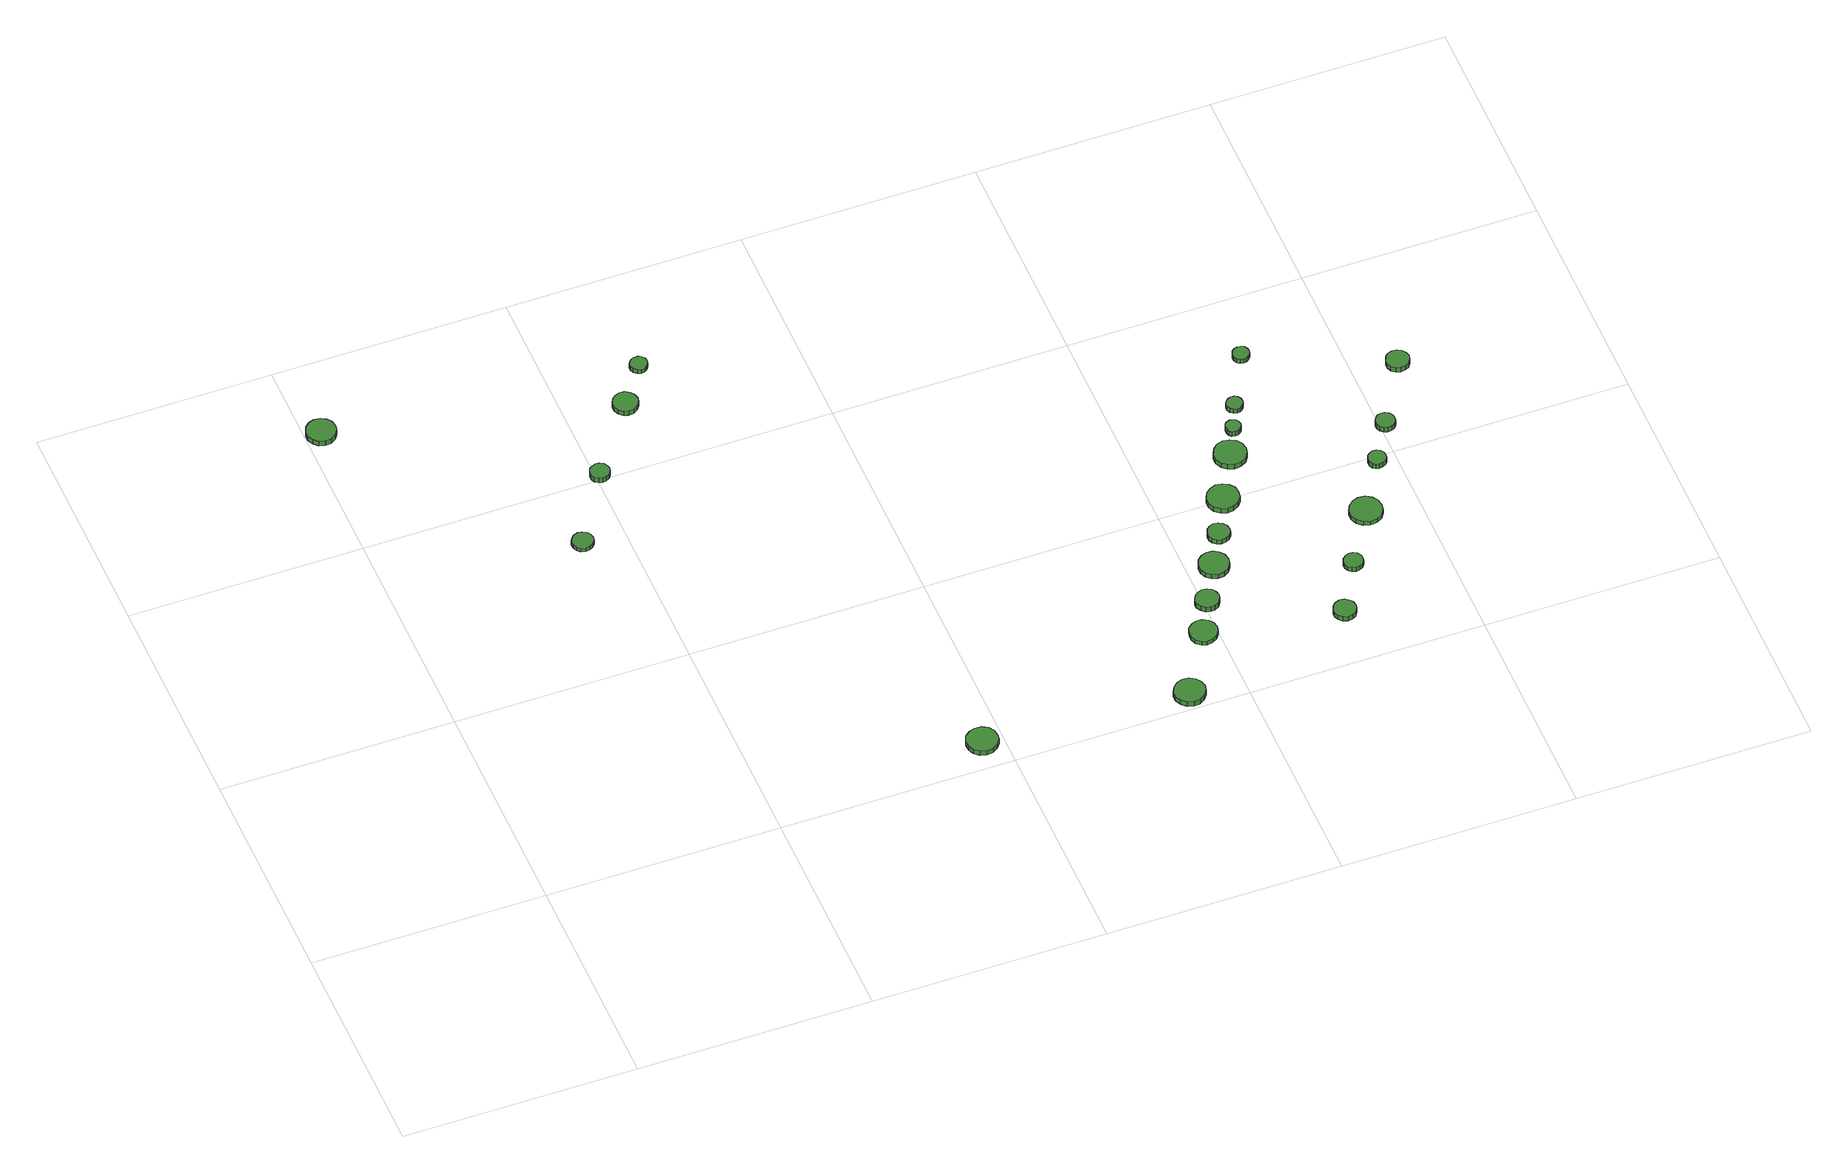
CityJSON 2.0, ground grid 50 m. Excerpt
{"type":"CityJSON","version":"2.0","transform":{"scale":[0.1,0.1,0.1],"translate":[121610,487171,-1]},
"CityObjects":{
"tree1":{"type":"SolitaryVegetationObject","attributes":{"function":"something"},"geometry":[{"type":"MultiSurface","lod":"1","boundaries":[[[0,1,2,3,4,5,6,7,8,9,10,11,12,13,14]],[[15,16,17,18,19,20,21,22,23,24,25,26,27,28,29]],[[0,29,28,1]],[[1,28,27,2]],[[2,27,26,3]],[[3,26,25,4]],[[4,25,24,5]],[[5,24,23,6]],[[6,23,22,7]],[[7,22,21,8]],[[8,21,20,9]],[[9,20,19,10]],[[10,19,18,11]],[[11,18,17,12]],[[12,17,16,13]],[[13,16,15,14]],[[14,15,29,0]]]}]},
"tree2":{"type":"SolitaryVegetationObject","attributes":{"function":"something"},"geometry":[{"type":"MultiSurface","lod":"1","boundaries":[[[30,31,32,33,34,35,36,37,38,39,40,41,42,43,44]],[[45,46,47,48,49,50,51,52,53,54,55,56,57,58,59]],[[30,59,58,31]],[[31,58,57,32]],[[32,57,56,33]],[[33,56,55,34]],[[34,55,54,35]],[[35,54,53,36]],[[36,53,52,37]],[[37,52,51,38]],[[38,51,50,39]],[[39,50,49,40]],[[40,49,48,41]],[[41,48,47,42]],[[42,47,46,43]],[[43,46,45,44]],[[44,45,59,30]]]}]},
"tree3":{"type":"SolitaryVegetationObject","attributes":{"function":"something"},"geometry":[{"type":"MultiSurface","lod":"1","boundaries":[[[60,61,62,63,64,65,66,67,68,69,70,71,72,73,74]],[[75,76,77,78,79,80,81,82,83,84,85,86,87,88,89]],[[60,89,88,61]],[[61,88,87,62]],[[62,87,86,63]],[[63,86,85,64]],[[64,85,84,65]],[[65,84,83,66]],[[66,83,82,67]],[[67,82,81,68]],[[68,81,80,69]],[[69,80,79,70]],[[70,79,78,71]],[[71,78,77,72]],[[72,77,76,73]],[[73,76,75,74]],[[74,75,89,60]]]}]},
"tree4":{"type":"SolitaryVegetationObject","attributes":{"function":"something"},"geometry":[{"type":"MultiSurface","lod":"1","boundaries":[[[90,91,92,93,94,95,96,97,98,99,100,101,102,103,104]],[[105,106,107,108,109,110,111,112,113,114,115,116,117,118,119]],[[90,119,118,91]],[[91,118,117,92]],[[92,117,116,93]],[[93,116,115,94]],[[94,115,114,95]],[[95,114,113,96]],[[96,113,112,97]],[[97,112,111,98]],[[98,111,110,99]],[[99,110,109,100]],[[100,109,108,101]],[[101,108,107,102]],[[102,107,106,103]],[[103,106,105,104]],[[104,105,119,90]]]}]},
"tree5":{"type":"SolitaryVegetationObject","attributes":{"function":"something"},"geometry":[{"type":"MultiSurface","lod":"1","boundaries":[[[120,121,122,123,124,125,126,127,128,129,130,131,132,133,134]],[[135,136,137,138,139,140,141,142,143,144,145,146,147,148,149]],[[120,149,148,121]],[[121,148,147,122]],[[122,147,146,123]],[[123,146,145,124]],[[124,145,144,125]],[[125,144,143,126]],[[126,143,142,127]],[[127,142,141,128]],[[128,141,140,129]],[[129,140,139,130]],[[130,139,138,131]],[[131,138,137,132]],[[132,137,136,133]],[[133,136,135,134]],[[134,135,149,120]]]}]},
"tree6":{"type":"SolitaryVegetationObject","attributes":{"function":"something"},"geometry":[{"type":"MultiSurface","lod":"1","boundaries":[[[150,151,152,153,154,155,156,157,158,159,160,161,162,163,164]],[[165,166,167,168,169,170,171,172,173,174,175,176,177,178,179]],[[150,179,178,151]],[[151,178,177,152]],[[152,177,176,153]],[[153,176,175,154]],[[154,175,174,155]],[[155,174,173,156]],[[156,173,172,157]],[[157,172,171,158]],[[158,171,170,159]],[[159,170,169,160]],[[160,169,168,161]],[[161,168,167,162]],[[162,167,166,163]],[[163,166,165,164]],[[164,165,179,150]]]}]},
"tree7":{"type":"SolitaryVegetationObject","attributes":{"function":"something"},"geometry":[{"type":"MultiSurface","lod":"1","boundaries":[[[180,181,182,183,184,185,186,187,188,189,190,191,192,193,194]],[[195,196,197,198,199,200,201,202,203,204,205,206,207,208,209]],[[180,209,208,181]],[[181,208,207,182]],[[182,207,206,183]],[[183,206,205,184]],[[184,205,204,185]],[[185,204,203,186]],[[186,203,202,187]],[[187,202,201,188]],[[188,201,200,189]],[[189,200,199,190]],[[190,199,198,191]],[[191,198,197,192]],[[192,197,196,193]],[[193,196,195,194]],[[194,195,209,180]]]}]},
"tree8":{"type":"SolitaryVegetationObject","attributes":{"function":"something"},"geometry":[{"type":"MultiSurface","lod":"1","boundaries":[[[210,211,212,213,214,215,216,217,218,219,220,221,222,223,224]],[[225,226,227,228,229,230,231,232,233,234,235,236,237,238,239]],[[210,239,238,211]],[[211,238,237,212]],[[212,237,236,213]],[[213,236,235,214]],[[214,235,234,215]],[[215,234,233,216]],[[216,233,232,217]],[[217,232,231,218]],[[218,231,230,219]],[[219,230,229,220]],[[220,229,228,221]],[[221,228,227,222]],[[222,227,226,223]],[[223,226,225,224]],[[224,225,239,210]]]}]},
"tree9":{"type":"SolitaryVegetationObject","attributes":{"function":"something"},"geometry":[{"type":"MultiSurface","lod":"1","boundaries":[[[240,241,242,243,244,245,246,247,248,249,250,251,252,253,254]],[[255,256,257,258,259,260,261,262,263,264,265,266,267,268,269]],[[240,269,268,241]],[[241,268,267,242]],[[242,267,266,243]],[[243,266,265,244]],[[244,265,264,245]],[[245,264,263,246]],[[246,263,262,247]],[[247,262,261,248]],[[248,261,260,249]],[[249,260,259,250]],[[250,259,258,251]],[[251,258,257,252]],[[252,257,256,253]],[[253,256,255,254]],[[254,255,269,240]]]}]},
"tree10":{"type":"SolitaryVegetationObject","attributes":{"function":"something"},"geometry":[{"type":"MultiSurface","lod":"1","boundaries":[[[270,271,272,273,274,275,276,277,278,279,280,281,282,283,284]],[[285,286,287,288,289,290,291,292,293,294,295,296,297,298,299]],[[270,299,298,271]],[[271,298,297,272]],[[272,297,296,273]],[[273,296,295,274]],[[274,295,294,275]],[[275,294,293,276]],[[276,293,292,277]],[[277,292,291,278]],[[278,291,290,279]],[[279,290,289,280]],[[280,289,288,281]],[[281,288,287,282]],[[282,287,286,283]],[[283,286,285,284]],[[284,285,299,270]]]}]},
"tree11":{"type":"SolitaryVegetationObject","attributes":{"function":"something"},"geometry":[{"type":"MultiSurface","lod":"1","boundaries":[[[300,301,302,303,304,305,306,307,308,309,310,311,312,313,314]],[[315,316,317,318,319,320,321,322,323,324,325,326,327,328,329]],[[300,329,328,301]],[[301,328,327,302]],[[302,327,326,303]],[[303,326,325,304]],[[304,325,324,305]],[[305,324,323,306]],[[306,323,322,307]],[[307,322,321,308]],[[308,321,320,309]],[[309,320,319,310]],[[310,319,318,311]],[[311,318,317,312]],[[312,317,316,313]],[[313,316,315,314]],[[314,315,329,300]]]}]},
"tree12":{"type":"SolitaryVegetationObject","attributes":{"function":"something"},"geometry":[{"type":"MultiSurface","lod":"1","boundaries":[[[330,331,332,333,334,335,336,337,338,339,340,341,342,343,344]],[[345,346,347,348,349,350,351,352,353,354,355,356,357,358,359]],[[330,359,358,331]],[[331,358,357,332]],[[332,357,356,333]],[[333,356,355,334]],[[334,355,354,335]],[[335,354,353,336]],[[336,353,352,337]],[[337,352,351,338]],[[338,351,350,339]],[[339,350,349,340]],[[340,349,348,341]],[[341,348,347,342]],[[342,347,346,343]],[[343,346,345,344]],[[344,345,359,330]]]}]},
"tree13":{"type":"SolitaryVegetationObject","attributes":{"function":"something"},"geometry":[{"type":"MultiSurface","lod":"1","boundaries":[[[360,361,362,363,364,365,366,367,368,369,370,371,372,373,374]],[[375,376,377,378,379,380,381,382,383,384,385,386,387,388,389]],[[360,389,388,361]],[[361,388,387,362]],[[362,387,386,363]],[[363,386,385,364]],[[364,385,384,365]],[[365,384,383,366]],[[366,383,382,367]],[[367,382,381,368]],[[368,381,380,369]],[[369,380,379,370]],[[370,379,378,371]],[[371,378,377,372]],[[372,377,376,373]],[[373,376,375,374]],[[374,375,389,360]]]}]},
"tree14":{"type":"SolitaryVegetationObject","attributes":{"function":"something"},"geometry":[{"type":"MultiSurface","lod":"1","boundaries":[[[390,391,392,393,394,395,396,397,398,399,400,401,402,403,404]],[[405,406,407,408,409,410,411,412,413,414,415,416,417,418,419]],[[390,419,418,391]],[[391,418,417,392]],[[392,417,416,393]],[[393,416,415,394]],[[394,415,414,395]],[[395,414,413,396]],[[396,413,412,397]],[[397,412,411,398]],[[398,411,410,399]],[[399,410,409,400]],[[400,409,408,401]],[[401,408,407,402]],[[402,407,406,403]],[[403,406,405,404]],[[404,405,419,390]]]}]},
"tree15":{"type":"SolitaryVegetationObject","attributes":{"function":"something"},"geometry":[{"type":"MultiSurface","lod":"1","boundaries":[[[420,421,422,423,424,425,426,427,428,429,430,431,432,433,434]],[[435,436,437,438,439,440,441,442,443,444,445,446,447,448,449]],[[420,449,448,421]],[[421,448,447,422]],[[422,447,446,423]],[[423,446,445,424]],[[424,445,444,425]],[[425,444,443,426]],[[426,443,442,427]],[[427,442,441,428]],[[428,441,440,429]],[[429,440,439,430]],[[430,439,438,431]],[[431,438,437,432]],[[432,437,436,433]],[[433,436,435,434]],[[434,435,449,420]]]}]},
"tree16":{"type":"SolitaryVegetationObject","attributes":{"function":"something"},"geometry":[{"type":"MultiSurface","lod":"1","boundaries":[[[450,451,452,453,454,455,456,457,458,459,460,461,462,463,464]],[[465,466,467,468,469,470,471,472,473,474,475,476,477,478,479]],[[450,479,478,451]],[[451,478,477,452]],[[452,477,476,453]],[[453,476,475,454]],[[454,475,474,455]],[[455,474,473,456]],[[456,473,472,457]],[[457,472,471,458]],[[458,471,470,459]],[[459,470,469,460]],[[460,469,468,461]],[[461,468,467,462]],[[462,467,466,463]],[[463,466,465,464]],[[464,465,479,450]]]}]},
"tree17":{"type":"SolitaryVegetationObject","attributes":{"function":"something"},"geometry":[{"type":"MultiSurface","lod":"1","boundaries":[[[480,481,482,483,484,485,486,487,488,489,490,491,492,493,494]],[[495,496,497,498,499,500,501,502,503,504,505,506,507,508,509]],[[480,509,508,481]],[[481,508,507,482]],[[482,507,506,483]],[[483,506,505,484]],[[484,505,504,485]],[[485,504,503,486]],[[486,503,502,487]],[[487,502,501,488]],[[488,501,500,489]],[[489,500,499,490]],[[490,499,498,491]],[[491,498,497,492]],[[492,497,496,493]],[[493,496,495,494]],[[494,495,509,480]]]}]},
"tree18":{"type":"SolitaryVegetationObject","attributes":{"function":"something"},"geometry":[{"type":"MultiSurface","lod":"1","boundaries":[[[510,511,512,513,514,515,516,517,518,519,520,521,522,523,524]],[[525,526,527,528,529,530,531,532,533,534,535,536,537,538,539]],[[510,539,538,511]],[[511,538,537,512]],[[512,537,536,513]],[[513,536,535,514]],[[514,535,534,515]],[[515,534,533,516]],[[516,533,532,517]],[[517,532,531,518]],[[518,531,530,519]],[[519,530,529,520]],[[520,529,528,521]],[[521,528,527,522]],[[522,527,526,523]],[[523,526,525,524]],[[524,525,539,510]]]}]},
"tree19":{"type":"SolitaryVegetationObject","attributes":{"function":"something"},"geometry":[{"type":"MultiSurface","lod":"1","boundaries":[[[540,541,542,543,544,545,546,547,548,549,550,551,552,553,554]],[[555,556,557,558,559,560,561,562,563,564,565,566,567,568,569]],[[540,569,568,541]],[[541,568,567,542]],[[542,567,566,543]],[[543,566,565,544]],[[544,565,564,545]],[[545,564,563,546]],[[546,563,562,547]],[[547,562,561,548]],[[548,561,560,549]],[[549,560,559,550]],[[550,559,558,551]],[[551,558,557,552]],[[552,557,556,553]],[[553,556,555,554]],[[554,555,569,540]]]}]},
"tree20":{"type":"SolitaryVegetationObject","attributes":{"function":"something"},"geometry":[{"type":"MultiSurface","lod":"1","boundaries":[[[570,571,572,573,574,575,576,577,578,579,580,581,582,583,584]],[[585,586,587,588,589,590,591,592,593,594,595,596,597,598,599]],[[570,599,598,571]],[[571,598,597,572]],[[572,597,596,573]],[[573,596,595,574]],[[574,595,594,575]],[[575,594,593,576]],[[576,593,592,577]],[[577,592,591,578]],[[578,591,590,579]],[[579,590,589,580]],[[580,589,588,581]],[[581,588,587,582]],[[582,587,586,583]],[[583,586,585,584]],[[584,585,599,570]]]}]},
"tree21":{"type":"SolitaryVegetationObject","attributes":{"function":"something"},"geometry":[{"type":"MultiSurface","lod":"1","boundaries":[[[600,601,602,603,604,605,606,607,608,609,610,611,612,613,614]],[[615,616,617,618,619,620,621,622,623,624,625,626,627,628,629]],[[600,629,628,601]],[[601,628,627,602]],[[602,627,626,603]],[[603,626,625,604]],[[604,625,624,605]],[[605,624,623,606]],[[606,623,622,607]],[[607,622,621,608]],[[608,621,620,609]],[[609,620,619,610]],[[610,619,618,611]],[[611,618,617,612]],[[612,617,616,613]],[[613,616,615,614]],[[614,615,629,600]]]}]},
"tree22":{"type":"SolitaryVegetationObject","attributes":{"function":"something"},"geometry":[{"type":"MultiSurface","lod":"1","boundaries":[[[630,631,632,633,634,635,636,637,638,639,640,641,642,643,644]],[[645,646,647,648,649,650,651,652,653,654,655,656,657,658,659]],[[630,659,658,631]],[[631,658,657,632]],[[632,657,656,633]],[[633,656,655,634]],[[634,655,654,635]],[[635,654,653,636]],[[636,653,652,637]],[[637,652,651,638]],[[638,651,650,639]],[[639,650,649,640]],[[640,649,648,641]],[[641,648,647,642]],[[642,647,646,643]],[[643,646,645,644]],[[644,645,659,630]]]}]}
},
"vertices":[
[62,1310,24],[60,1323,24],[52,1333,24],[41,1339,24],[28,1341,24],[16,1337,24],[6,1328,24],[1,1316,24],[1,1303,24],[6,1292,24],[16,1283,24],[28,1279,24],[41,1280,24],[52,1287,24],[60,1297,24],[60,1297,11],[52,1287,11],[41,1280,11],[28,1279,11],[16,1283,11],[6,1292,11],[1,1303,11],[1,1316,11],[6,1328,11],[16,1337,11],[28,1341,11],[41,1339,11],[52,1333,11],[60,1323,11],[62,1310,11],
[433,852,16],[431,861,16],[425,869,16],[417,874,16],[408,875,16],[399,872,16],[392,865,16],[388,857,16],[388,848,16],[392,839,16],[399,833,16],[408,830,16],[417,831,16],[425,836,16],[431,843,16],[431,843,6],[425,836,6],[417,831,6],[408,830,6],[399,833,6],[392,839,6],[388,848,6],[388,857,6],[392,865,6],[399,872,6],[408,875,6],[417,874,6],[425,869,6],[431,861,6],[433,852,6],
[529,1008,22],[527,1017,22],[522,1024,22],[514,1028,22],[506,1029,22],[498,1026,22],[491,1021,22],[488,1013,22],[488,1004,22],[491,996,22],[498,991,22],[506,988,22],[514,989,22],[522,993,22],[527,1000,22],[527,1000,9],[522,993,9],[514,989,9],[506,988,9],[498,991,9],[491,996,9],[488,1004,9],[488,1013,9],[491,1021,9],[498,1026,9],[506,1029,9],[514,1028,9],[522,1024,9],[527,1017,9],[529,1008,9],
[649,1162,23],[646,1173,23],[640,1182,23],[630,1188,23],[619,1189,23],[609,1185,23],[601,1178,23],[596,1168,23],[596,1157,23],[601,1147,23],[609,1139,23],[619,1136,23],[630,1137,23],[640,1143,23],[646,1152,23],[646,1152,11],[640,1143,11],[630,1137,11],[619,1136,11],[609,1139,11],[601,1147,11],[596,1157,11],[596,1168,11],[601,1178,11],[609,1185,11],[619,1189,11],[630,1188,11],[640,1182,11],[646,1173,11],[649,1162,11],
[988,66,16],[986,80,16],[978,91,16],[966,98,16],[952,99,16],[939,95,16],[928,86,16],[923,73,16],[923,59,16],[928,47,16],[939,38,16],[952,33,16],[966,35,16],[978,42,16],[986,53,16],[986,53,4],[978,42,4],[966,35,4],[952,33,4],[939,38,4],[928,47,4],[923,59,4],[923,73,4],[928,86,4],[939,95,4],[952,99,4],[966,98,4],[978,91,4],[986,80,4],[988,66,4],
[704,1254,17],[703,1262,17],[698,1268,17],[692,1272,17],[684,1272,17],[677,1270,17],[671,1265,17],[668,1258,17],[668,1251,17],[671,1244,17],[677,1239,17],[684,1236,17],[692,1237,17],[698,1241,17],[703,1247,17],[703,1247,6],[698,1241,6],[692,1237,6],[684,1236,6],[677,1239,6],[671,1244,6],[668,1251,6],[668,1258,6],[671,1265,6],[677,1270,6],[684,1272,6],[692,1272,6],[698,1268,6],[703,1262,6],[704,1254,6],
[1419,38,18],[1416,51,18],[1408,62,18],[1396,69,18],[1383,70,18],[1370,66,18],[1360,57,18],[1354,45,18],[1354,31,18],[1360,19,18],[1370,10,18],[1383,6,18],[1396,7,18],[1408,14,18],[1416,25,18],[1416,25,5],[1408,14,5],[1396,7,5],[1383,6,5],[1370,10,5],[1360,19,5],[1354,31,5],[1354,45,5],[1360,57,5],[1370,66,5],[1383,70,5],[1396,69,5],[1408,62,5],[1416,51,5],[1419,38,5],
[1500,179,16],[1497,191,16],[1490,200,16],[1479,207,16],[1467,208,16],[1456,204,16],[1446,196,16],[1442,185,16],[1442,173,16],[1446,161,16],[1456,153,16],[1467,149,16],[1479,151,16],[1490,157,16],[1497,167,16],[1497,167,5],[1490,157,5],[1479,151,5],[1467,149,5],[1456,153,5],[1446,161,5],[1442,173,5],[1442,185,5],[1446,196,5],[1456,204,5],[1467,208,5],[1479,207,5],[1490,200,5],[1497,191,5],[1500,179,5],
[1533,255,18],[1531,265,18],[1525,274,18],[1516,279,18],[1506,280,18],[1496,277,18],[1488,270,18],[1483,260,18],[1483,250,18],[1488,240,18],[1496,233,18],[1506,230,18],[1516,231,18],[1525,236,18],[1531,245,18],[1531,245,5],[1525,236,5],[1516,231,5],[1506,230,5],[1496,233,5],[1488,240,5],[1483,250,5],[1483,260,5],[1488,270,5],[1496,277,5],[1506,280,5],[1516,279,5],[1525,274,5],[1531,265,5],[1533,255,5],
[1587,339,17],[1584,352,17],[1576,363,17],[1565,370,17],[1552,371,17],[1539,367,17],[1529,358,17],[1524,346,17],[1524,333,17],[1529,321,17],[1539,312,17],[1552,308,17],[1565,309,17],[1576,316,17],[1584,326,17],[1584,326,5],[1576,316,5],[1565,309,5],[1552,308,5],[1539,312,5],[1529,321,5],[1524,333,5],[1524,346,5],[1529,358,5],[1539,367,5],[1552,371,5],[1565,370,5],[1576,363,5],[1584,352,5],[1587,339,5],
[1618,415,17],[1616,424,17],[1610,432,17],[1602,437,17],[1592,438,17],[1583,435,17],[1576,429,17],[1572,420,17],[1572,410,17],[1576,401,17],[1583,395,17],[1592,392,17],[1602,393,17],[1610,397,17],[1616,405,17],[1616,405,5],[1610,397,5],[1602,393,5],[1592,392,5],[1583,395,5],[1576,401,5],[1572,410,5],[1572,420,5],[1576,429,5],[1583,435,5],[1592,438,5],[1602,437,5],[1610,432,5],[1616,424,5],[1618,415,5],
[1670,498,19],[1668,512,19],[1659,523,19],[1647,530,19],[1633,532,19],[1620,527,19],[1609,518,19],[1603,505,19],[1603,491,19],[1609,478,19],[1620,469,19],[1633,464,19],[1647,466,19],[1659,473,19],[1668,484,19],[1668,484,6],[1659,473,6],[1647,466,6],[1633,464,6],[1620,469,6],[1609,478,6],[1603,491,6],[1603,505,6],[1609,518,6],[1620,527,6],[1633,532,6],[1647,530,6],[1659,523,6],[1668,512,6],[1670,498,6],
[1777,132,17],[1775,142,17],[1769,150,17],[1761,155,17],[1751,156,17],[1741,153,17],[1734,146,17],[1730,137,17],[1730,127,17],[1734,118,17],[1741,112,17],[1751,108,17],[1761,110,17],[1769,114,17],[1775,122,17],[1775,122,5],[1769,114,5],[1761,110,5],[1751,108,5],[1741,112,5],[1734,118,5],[1730,127,5],[1730,137,5],[1734,146,5],[1741,153,5],[1751,156,5],[1761,155,5],[1769,150,5],[1775,142,5],[1777,132,5],
[1726,602,20],[1723,616,20],[1715,627,20],[1703,634,20],[1689,636,20],[1675,632,20],[1665,622,20],[1659,609,20],[1659,595,20],[1665,582,20],[1675,573,20],[1689,568,20],[1703,570,20],[1715,577,20],[1723,588,20],[1723,588,7],[1715,577,7],[1703,570,7],[1689,568,7],[1675,573,7],[1665,582,7],[1659,595,7],[1659,609,7],[1665,622,7],[1675,632,7],[1689,636,7],[1703,634,7],[1715,627,7],[1723,616,7],[1726,602,7],
[1836,246,16],[1835,255,16],[1830,262,16],[1822,266,16],[1814,267,16],[1806,264,16],[1799,258,16],[1796,251,16],[1796,242,16],[1799,234,16],[1806,229,16],[1814,226,16],[1822,227,16],[1830,231,16],[1835,238,16],[1835,238,5],[1830,231,5],[1822,227,5],[1814,226,5],[1806,229,5],[1799,234,5],[1796,242,5],[1796,251,5],[1799,258,5],[1806,264,5],[1814,267,5],[1822,266,5],[1830,262,5],[1835,255,5],[1836,246,5],
[1740,666,20],[1738,673,20],[1734,679,20],[1728,682,20],[1722,683,20],[1715,681,20],[1710,676,20],[1708,670,20],[1708,663,20],[1710,657,20],[1715,652,20],[1722,650,20],[1728,651,20],[1734,654,20],[1738,660,20],[1738,660,7],[1734,654,7],[1728,651,7],[1722,650,7],[1715,652,7],[1710,657,7],[1708,663,7],[1708,670,7],[1710,676,7],[1715,681,7],[1722,683,7],[1728,682,7],[1734,679,7],[1738,673,7],[1740,666,7],
[1766,722,21],[1764,729,21],[1760,735,21],[1754,739,21],[1747,739,21],[1740,737,21],[1734,732,21],[1731,726,21],[1731,718,21],[1734,712,21],[1740,707,21],[1747,705,21],[1754,705,21],[1760,709,21],[1764,715,21],[1764,715,9],[1760,709,9],[1754,705,9],[1747,705,9],[1740,707,9],[1734,712,9],[1731,718,9],[1731,726,9],[1734,732,9],[1740,737,9],[1747,739,9],[1754,739,9],[1760,735,9],[1764,729,9],[1766,722,9],
[1923,365,17],[1920,379,17],[1912,390,17],[1900,398,17],[1885,399,17],[1872,395,17],[1861,385,17],[1855,372,17],[1855,358,17],[1861,345,17],[1872,335,17],[1885,331,17],[1900,332,17],[1912,339,17],[1920,351,17],[1920,351,6],[1912,339,6],[1900,332,6],[1885,331,6],[1872,335,6],[1861,345,6],[1855,358,6],[1855,372,6],[1861,385,6],[1872,395,6],[1885,399,6],[1900,398,6],[1912,390,6],[1920,379,6],[1923,365,6],
[1826,841,23],[1824,848,23],[1820,854,23],[1814,857,23],[1807,858,23],[1800,856,23],[1794,851,23],[1791,844,23],[1791,837,23],[1794,830,23],[1800,825,23],[1807,823,23],[1814,824,23],[1820,828,23],[1824,833,23],[1824,833,11],[1820,828,11],[1814,824,11],[1807,823,11],[1800,825,11],[1794,830,11],[1791,837,11],[1791,844,11],[1794,851,11],[1800,856,11],[1807,858,11],[1814,857,11],[1820,854,11],[1824,848,11],[1826,841,11],
[1978,485,19],[1977,492,19],[1972,499,19],[1965,503,19],[1957,504,19],[1950,501,19],[1944,496,19],[1941,489,19],[1941,481,19],[1944,473,19],[1950,468,19],[1957,466,19],[1965,467,19],[1972,471,19],[1977,477,19],[1977,477,6],[1972,471,6],[1965,467,6],[1957,466,6],[1950,468,6],[1944,473,6],[1941,481,6],[1941,489,6],[1944,496,6],[1950,501,6],[1957,504,6],[1965,503,6],[1972,499,6],[1977,492,6],[1978,485,6],
[2030,570,21],[2029,578,21],[2024,585,21],[2016,589,21],[2008,590,21],[2000,588,21],[1994,582,21],[1990,574,21],[1990,566,21],[1994,558,21],[2000,552,21],[2008,550,21],[2016,551,21],[2024,555,21],[2029,562,21],[2029,562,8],[2024,555,8],[2016,551,8],[2008,550,8],[2000,552,8],[1994,558,8],[1990,566,8],[1990,574,8],[1994,582,8],[2000,588,8],[2008,590,8],[2016,589,8],[2024,585,8],[2029,578,8],[2030,570,8],
[2116,712,24],[2114,722,24],[2108,730,24],[2099,735,24],[2089,736,24],[2079,733,24],[2072,726,24],[2068,717,24],[2068,707,24],[2072,698,24],[2079,691,24],[2089,688,24],[2099,689,24],[2108,694,24],[2114,702,24],[2114,702,11],[2108,694,11],[2099,689,11],[2089,688,11],[2079,691,11],[2072,698,11],[2068,707,11],[2068,717,11],[2072,726,11],[2079,733,11],[2089,736,11],[2099,735,11],[2108,730,11],[2114,722,11],[2116,712,11]
]}
